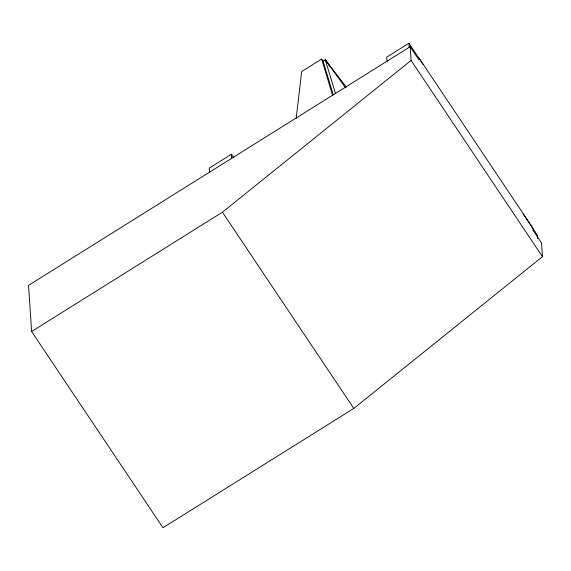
<?xml version="1.0" encoding="UTF-8"?>
<svg xmlns="http://www.w3.org/2000/svg" width="571" height="571" viewBox="0 0 571 571"><rect width="100%" height="100%" fill="white"/><g stroke="black" fill="none" stroke-linecap="round" stroke-linejoin="round"><path stroke-width="0.86" d="M296.178 118.475L301.681 71.546L321.651 59.056L323.079 61.19L333.293 94.986M31.612 331.508L222.426 212.191L411.084 60.433L410.171 46.722L28.55 285.357L31.612 331.508L162.985 527.747L353.792 408.429L542.45 256.672L541.536 242.968L532.971 230.17L532.836 228.072L418.6 57.421L418.743 59.52L410.171 46.722M323.079 61.19L325.299 59.805L346.483 87.235M233.882 157.924L231.419 154.241L209.229 168.117L209.528 172.57M423.197 64.58L408.915 43.253L386.731 57.121L387.017 61.397M335.512 93.594L325.299 59.805L345.562 87.791M523.15 213.897L537.425 235.231L537.654 238.642M411.084 60.433L542.45 256.672M325.299 59.805L327.775 63.502M328.625 64.766L329.574 66.186M222.426 212.191L353.792 408.429M321.651 59.056L332.629 95.386M408.915 43.253L409.2 47.521M231.419 154.241L231.712 158.695"/></g></svg>
